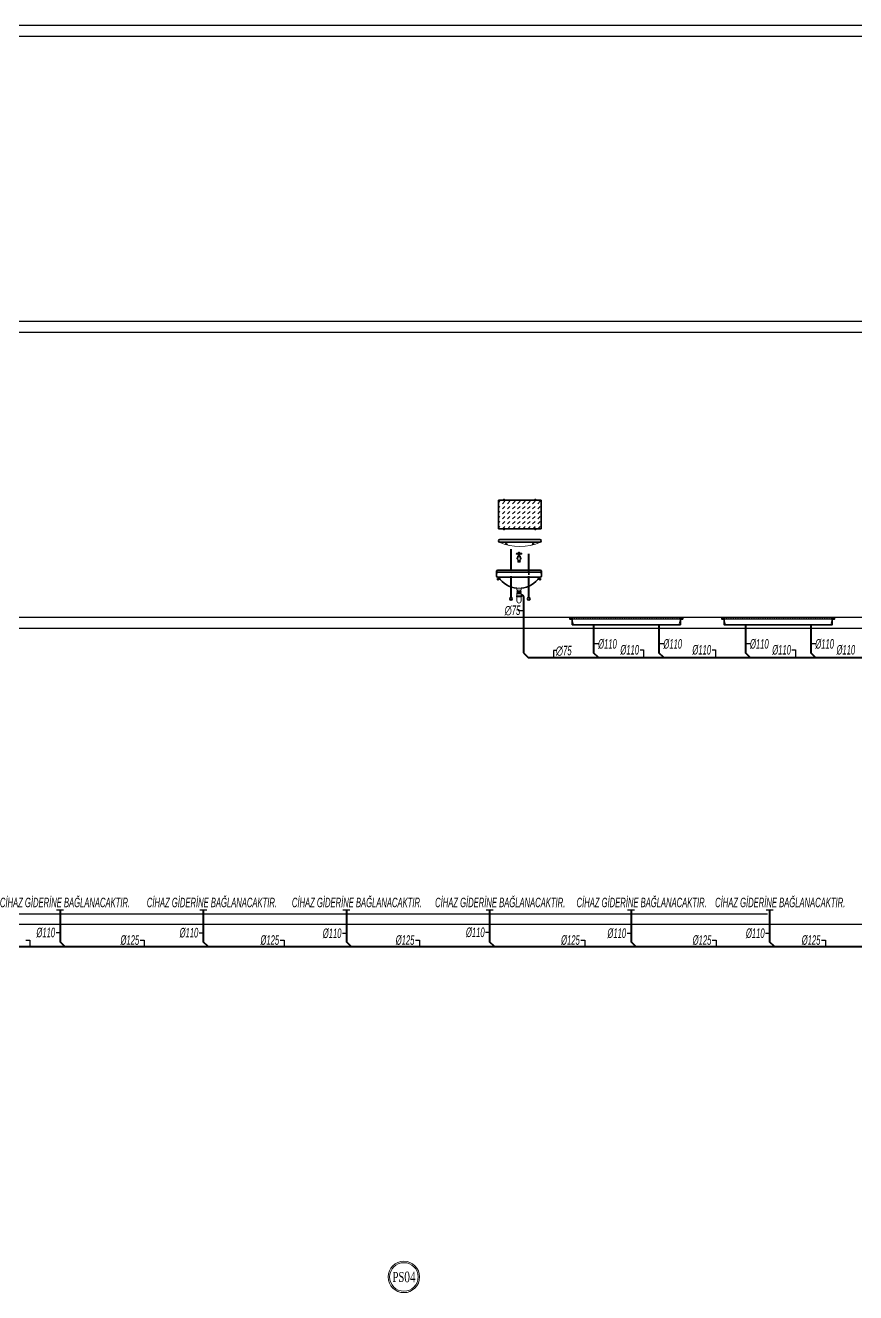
# Model space of a CAD drawing. Header units: centimetres. Extents: x 372964 to 529194, y 28783 to 59011.
# Drawn here: x 517180 to 518925, y 52690 to 55355 of the extents above; entities that cross this region are included whole.
import ezdxf
from ezdxf.enums import TextEntityAlignment as Align

# ---------------------------------------------------------------- set-up
doc = ezdxf.new("R2010")
doc.units = ezdxf.units.CM
doc.linetypes.add('SICAKSU1', pattern=[75, 60, -6, 0, -3, 0, -6])
doc.linetypes.add('SOGUKSU1', pattern=[72, 60, -6, 0, -6])
for name, color, linetype, lineweight in [('0-KRCN-SHT-02CIHAZ', 132, 'Continuous', 25), ('0-KRCN-SHT-IZGARA', 171, 'Continuous', 35), ('0-KRCN-SHT-LAVABO', 171, 'Continuous', 35), ('0-KRCN-SHT-PİSSU-BORU', 220, 'PISSU_LINE50', 40), ('0-KRCN-SHT-SICAKSU', 50, 'SICAKSU1', 40), ('0-KRCN-SHT-SOGUKSU', 141, 'SOGUKSU1', 40), ('0-KRCN-SHT-YAZI-KOLADI-PİSSU', 1, 'Continuous', 35), ('0-KRCN-SHT-YAZI-ÇAP-PİSSU', 41, 'Continuous', 30)]:
    doc.layers.add(name, color=color, linetype=linetype, lineweight=lineweight)
doc.styles.add('MUF', font='isocpeur.ttf')
doc.styles.add('YAZI', font='times.ttf')
doc.styles.add('ÇAP-2', font='ARIALNBI.TTF')
doc.linetypes.add('PISSU_LINE50', pattern='A,50,-10,["C",MUF,S=10,R=0,X=1,Y=-5],0', length=60)

# ---------------------------------------------------------------- blocks, each defined once
blk = doc.blocks.new('0-MEK-SHT-ZKLN-LAV.MUSLUKLU-60')
at = {"layer": '0-KRCN-SHT-LAVABO', "linetype": 'Continuous'}
for p, q in [((-31.1, 181), (-31.1, 141)), ((28.9, 181), (-31.1, 181)), ((28.9, 141), (28.9, 181)), ((-31.1, 141), (28.9, 141)), ((27, 126), (-29.2, 126)), ((-31.1, 124.1), (-31.1, 123.9)), ((-29.2, 122), (27, 122)), ((28.9, 123.9), (28.9, 124.1)), ((-33.8, 81), (-33.8, 75)), ((-33.8, 78), (-33.8, 75)), ((-32.3, 71.4), (-32.3, 69.6)), ((-30.8, 71.4), (-32.3, 71.4)), ((-31.8, 83), (27.2, 83)), ((27.2, 80), (-31.8, 80)), ((-31.8, 73), (27.2, 73)), ((-30.8, 69.6), (-30.8, 71.4)), ((26.3, 69.6), (26.3, 71.4)), ((26.3, 71.4), (27.7, 71.4)), ((27.7, 71.4), (27.7, 69.6)), ((29.2, 81), (29.2, 75)), ((29.2, 75), (29.2, 78)), ((-32.3, 69.6), (-30.8, 69.6)), ((27.7, 69.6), (26.3, 69.6))]:
    blk.add_line(p, q, dxfattribs=at)
at = {"layer": '0-KRCN-SHT-LAVABO', "color": 120, "linetype": 'Continuous', "lineweight": 20}
for p, q in [((-31.1, 177.5), (-29.1, 179.5)), ((-25.6, 176), (-22, 179.5)), ((-23.8, 182.5), (-23.8, 180.4)), ((-22.4, 182.5), (-23.8, 182.5)), ((-23.8, 180.4), (-22.4, 180.4)), ((-22.4, 180.4), (-22.4, 182.5)), ((-18.5, 176), (-15, 179.5)), ((-11.4, 176), (-7.9, 179.5)), ((-4.4, 176), (-0.8, 179.5)), ((2.7, 176), (6.2, 179.5)), ((9.8, 176), (13.3, 179.5)), ((16.8, 176), (20.4, 179.5)), ((20.1, 180.4), (20.1, 182.5)), ((20.1, 182.5), (21.5, 182.5)), ((21.5, 180.4), (20.1, 180.4)), ((21.5, 182.5), (21.5, 180.4)), ((23.9, 176), (27.5, 179.5)), ((-31.1, 170.4), (-29.1, 172.4)), ((-31.1, 163.3), (-29.1, 165.4)), ((-25.6, 168.9), (-22, 172.4)), ((-25.6, 161.8), (-22, 165.4)), ((-18.5, 168.9), (-15, 172.4)), ((-18.5, 161.8), (-15, 165.4)), ((-11.4, 168.9), (-7.9, 172.4)), ((-11.4, 161.8), (-7.9, 165.4)), ((-4.4, 168.9), (-0.8, 172.4)), ((-4.4, 161.8), (-0.8, 165.4)), ((2.7, 168.9), (6.2, 172.4)), ((2.7, 161.8), (6.2, 165.4)), ((9.8, 168.9), (13.3, 172.4)), ((9.8, 161.8), (13.3, 165.4)), ((16.8, 168.9), (20.4, 172.4)), ((16.8, 161.8), (20.4, 165.4)), ((23.9, 168.9), (27.5, 172.4)), ((23.9, 161.8), (27.5, 165.4)), ((-31.1, 156.3), (-29.1, 158.3)), ((-31.1, 149.2), (-29.1, 151.2)), ((-31.1, 142.1), (-29.1, 144.1)), ((-25.6, 154.8), (-22, 158.3)), ((-25.6, 147.7), (-22, 151.2)), ((-25.2, 141), (-22, 144.1)), ((-18.5, 154.8), (-15, 158.3)), ((-18.5, 147.7), (-15, 151.2)), ((-18.1, 141), (-15, 144.1)), ((-11.4, 154.8), (-7.9, 158.3)), ((-11.4, 147.7), (-7.9, 151.2)), ((-11, 141), (-7.9, 144.1)), ((-4.4, 154.8), (-0.8, 158.3)), ((-4.4, 147.7), (-0.8, 151.2)), ((-4, 141), (-0.8, 144.1)), ((2.7, 154.8), (6.2, 158.3)), ((2.7, 147.7), (6.2, 151.2)), ((3.1, 141), (6.2, 144.1)), ((9.8, 154.8), (13.3, 158.3)), ((9.8, 147.7), (13.3, 151.2)), ((10.2, 141), (13.3, 144.1)), ((16.8, 154.8), (20.4, 158.3)), ((16.8, 147.7), (20.4, 151.2)), ((17.2, 141), (20.4, 144.1)), ((23.9, 154.8), (27.5, 158.3)), ((23.9, 147.7), (27.5, 151.2)), ((24.3, 141), (27.5, 144.1)), ((-23.8, 139.5), (-23.8, 141.6)), ((-23.8, 141.6), (-22.4, 141.6)), ((-22.4, 139.5), (-23.8, 139.5)), ((-22.4, 141.6), (-22.4, 139.5)), ((21.5, 141.6), (20.1, 141.6)), ((20.1, 141.6), (20.1, 139.5)), ((20.1, 139.5), (21.5, 139.5)), ((21.5, 139.5), (21.5, 141.6)), ((-3.7, 106), (-3.7, 106.8)), ((-3.5, 107.4), (-3.3, 107.4)), ((-3.3, 107.7), (-3.1, 107.7)), ((-3.3, 107.4), (-2.1, 107.4)), ((-1.4, 107.7), (-3.1, 107.7)), ((-1.9, 108), (-2.6, 108)), ((-2.6, 108), (-2.6, 108)), ((-1.2, 107.4), (-2.1, 107.4)), ((-1.9, 108), (-1.9, 108)), ((-1.2, 107.7), (-1.4, 107.7)), ((-1.1, 107.4), (-1.2, 107.4)), ((-0.8, 106), (-0.8, 106.8)), ((-4.3, 102.2), (-5.3, 99.2)), ((-5.1, 98.7), (-3.8, 97.8)), ((-3.8, 94.1), (-4.1, 96.2)), ((-0.4, 96.2), (-4.1, 96.2)), ((-3.9, 94.6), (-0.6, 94.6)), ((-0.7, 102.6), (-3.8, 102.6)), ((-3.8, 96.2), (-3.8, 100)), ((-3.8, 96.8), (-0.7, 96.8)), ((-3.8, 94.1), (-0.7, 94.1)), ((-3.7, 106), (-3.7, 105.3)), ((-3.3, 103.6), (-3.6, 103.4)), ((-3.6, 103.4), (-3.6, 103.2)), ((-0.9, 103.2), (-3.6, 103.2)), ((-3.5, 104.7), (-3.1, 104.7)), ((-1.2, 103.6), (-3.3, 103.6)), ((-3.1, 104.7), (-1.4, 104.7)), ((-3.1, 104.7), (-3.1, 103.6)), ((-1.1, 104.7), (-1.4, 104.7)), ((-1.4, 104.7), (-1.4, 103.6)), ((-1.2, 103.6), (-0.9, 103.4)), ((-0.9, 103.4), (-0.9, 103.2)), ((-0.8, 106), (-0.8, 105.3)), ((-0.7, 96.2), (-0.7, 100)), ((-0.7, 97.8), (0.6, 98.7)), ((-0.7, 94.1), (-0.4, 96.2)), ((0.8, 99.2), (-0.2, 102.2)), ((-5.3, 55.3), (-5.3, 57.9)), ((0.2, 54.8), (-4.8, 54.8)), ((-4.3, 54.8), (-4.3, 53.2)), ((-0.3, 54.8), (-0.3, 53.2)), ((0.7, 57.9), (0.7, 55.3)), ((-5.8, 46.3), (-5.8, 46.1)), ((-5.3, 49.3), (-5.3, 46.8)), ((0.7, 46.8), (-5.3, 46.8)), ((-5.3, 45.6), (0.7, 45.6)), ((-5.3, 45.6), (-5.3, 39.8)), ((-5.2, 52.7), (-5.2, 52.5)), ((-5.2, 50.5), (-5.2, 50.3)), ((0.2, 49.8), (-4.8, 49.8)), ((0.2, 53.2), (-4.7, 53.2)), ((-4.7, 52), (0.2, 52)), ((0.2, 51), (-4.7, 51)), ((-4.7, 49.8), (0.2, 49.8)), ((-4.3, 52), (-4.3, 51)), ((-2.3, 36.8), (-2.3, 36.8)), ((-0.3, 52), (-0.3, 51)), ((0.7, 52.5), (0.7, 52.7)), ((0.7, 50.3), (0.7, 50.5)), ((0.7, 46.8), (0.7, 49.3)), ((0.7, 39.8), (0.7, 45.6)), ((1.2, 46.1), (1.2, 46.3))]:
    blk.add_line(p, q, dxfattribs=at)
for centre in [(-19.9, 119.3), (17.6, 119.3)]:
    blk.add_circle(centre, 0.409, dxfattribs=at)
at = {"layer": '0-KRCN-SHT-LAVABO', "linetype": 'Continuous'}
for centre in [(-13.5, 42.9), (11.3, 42.9)]:
    blk.add_circle(centre, 1.84, dxfattribs=at)
for centre, radius, start, end in [((-29.2, 124.1), 1.9, 90, 180), ((27, 124.1), 1.9, 0, 90), ((-29.2, 123.9), 1.9, 180, 270), ((27, 123.9), 1.9, 270, 0), ((-31.8, 81), 2, 90, 180), ((-31.8, 78), 2, 90, 180), ((-31.8, 75), 2, 180, 270), ((-2.3, 92), 34.3, 213.6941, 264.9756), ((-2.3, 92), 34.3, 275.0244, 326.3059), ((27.2, 81), 2, 0, 90), ((27.2, 78), 2, 0, 90), ((27.2, 75), 2, 270, 0)]:
    blk.add_arc(centre, radius, start, end, dxfattribs=at)
at = {"layer": '0-KRCN-SHT-LAVABO', "color": 120, "linetype": 'Continuous', "lineweight": 20}
for centre, radius, start, end in [((-1.1, 188.2), 72.1, 246.4775, 293.4812), ((-20.1, 118.8), 1.62, 339.8952, 169.616), ((-5.3, 106), 0.843, 54.2766, 180), ((-4.3, 107.6), 0.963, 239.9637, 304.3026), ((-1.4, 106), 2.41, 146.633, 162.6726), ((-3.3, 107.5), 0.15, 90, 270), ((-2.3, 106.8), 1.26, 106.6015, 134.4153), ((-2.3, 106), 0.843, 0, 180), ((-2.3, 106), 2.05, 90, 100.1642), ((-2.3, 106), 2.05, 79.8358, 90), ((-2.3, 106.8), 1.26, 45.5847, 73.3985), ((-1.2, 107.5), 0.15, 270, 90), ((-3.1, 106), 2.41, 17.4576, 33.367), ((-0.2, 107.6), 0.963, 235.6974, 300.0363), ((0.8, 106), 0.843, 0, 125.7234), ((17.7, 118.8), 1.62, 10.384, 200.1048), ((-5.3, 106), 0.843, 180, 305.7234), ((-4.8, 99.1), 0.5, 162, 234), ((-4.3, 104.5), 0.963, 55.6974, 122.8475), ((-3.8, 102.1), 0.5, 90, 162), ((-3.1, 102.6), 0.781, 131.2718, 180.0396), ((-2.3, 100), 1.54, 0, 180), ((-1.4, 106), 2.41, 197.4576, 213.367), ((-3.6, 103.1), 0.12, 90, 131.2718), ((-2.3, 106), 0.843, 180, 0), ((-3.1, 106), 2.41, 326.633, 342.5424), ((-0.9, 103.1), 0.12, 48.7282, 90), ((-1.4, 102.6), 0.781, 359.9604, 48.7282), ((-0.2, 104.5), 0.963, 59.9637, 124.3026), ((-0.7, 102.1), 0.5, 18, 90), ((0.8, 106), 0.843, 234.2766, 0), ((0.3, 99.1), 0.5, 306, 18), ((-4.8, 55.3), 0.5, 180, 270), ((-2.3, 92), 34.3, 266.6528, 273.3472), ((0.2, 55.3), 0.5, 270, 0), ((-5.3, 46.3), 0.5, 90, 180), ((-5.3, 46.1), 0.5, 180, 270), ((-4.8, 49.3), 0.5, 90, 180), ((-2.3, 39.8), 3, 180, 270), ((-4.7, 52.7), 0.5, 90, 180), ((-4.7, 52.5), 0.5, 180, 270), ((-4.7, 50.5), 0.5, 90, 180), ((-4.7, 50.3), 0.5, 180, 270), ((-2.3, 39.8), 3, 270, 0), ((0.2, 52.7), 0.5, 0, 90), ((0.2, 52.5), 0.5, 270, 0), ((0.2, 50.5), 0.5, 0, 90), ((0.2, 50.3), 0.5, 270, 0), ((0.2, 49.3), 0.5, 0, 90), ((0.7, 46.3), 0.5, 0, 90), ((0.7, 46.1), 0.5, 270, 0)]:
    blk.add_arc(centre, radius, start, end, dxfattribs=at)
at = {"layer": '0-KRCN-SHT-PİSSU-BORU', "ltscale": 0.5}
blk.add_line((0.7, 48.2), (2, 48.2), dxfattribs=at)
blk.add_arc((2, 46.2), 2, 0, 90, dxfattribs=at)
at = {"layer": '0-KRCN-SHT-SICAKSU', "ltscale": 0.5}
blk.add_line((-13.5, 44.7), (-13.5, 114), dxfattribs=at)
at = {"layer": '0-KRCN-SHT-SOGUKSU', "ltscale": 0.5}
blk.add_line((11.3, 44.7), (11.3, 106), dxfattribs=at)
blk = doc.blocks.new('A$C354C280E')
at = {"layer": '0-KRCN-SHT-YAZI-KOLADI-PİSSU', "color": 6, "lineweight": 20}
for radius in [22, 20]:
    blk.add_circle((0, 0), radius, dxfattribs=at)
at = {"layer": '0-KRCN-SHT-YAZI-KOLADI-PİSSU', "color": 6, "style": 'YAZI', "width": 0.7}
blk.add_text('PS', height=14, rotation=360, dxfattribs=at).set_placement((0.6, 0), align=Align.MIDDLE_RIGHT)
blk.add_attdef('99', text='', height=14, rotation=360, dxfattribs=at).set_placement((0.6, 0), align=Align.MIDDLE_LEFT)

msp = doc.modelspace()

# ---------------------------------------------------------------- hatches: boundary and pattern name
at = {"layer": '0-KRCN-SHT-IZGARA', "lineweight": 20}
h = msp.add_hatch(dxfattribs=at)
h.set_pattern_fill('ANSI31', color=120, scale=29.946276, angle=135, style=0)
h.set_pattern_definition([(90, (522186.2928, 54971.087), (3.7432845, 7e-16), [])])
h.paths.add_polyline_path([(518329.463, 54106.426), (518324.472, 54106.426), (518324.472, 54109.611), (518561.823, 54109.611), (518561.823, 54106.426), (518419.481, 54106.426)])
h = msp.add_hatch(dxfattribs=at)
h.set_pattern_fill('ANSI31', color=120, scale=29.946276, angle=135, style=0)
h.set_pattern_definition([(90, (522505.4795, 54971.087), (3.7432845, 7e-16), [])])
h.paths.add_polyline_path([(518648.65, 54106.426), (518643.659, 54106.426), (518643.659, 54109.611), (518881.01, 54109.611), (518881.01, 54106.426), (518738.668, 54106.426)])

# ---------------------------------------------------------------- linework, layer by layer
at = {"layer": '0-KRCN-SHT-02CIHAZ', "color": 8}
for p, q in [((526797.687, 55354.611), (503312.649, 55354.611)), ((503312.649, 55332.111), (526797.687, 55332.111)), ((526797.687, 54732.111), (503312.649, 54732.111)), ((503312.649, 54709.611), (526797.687, 54709.611)), ((503312.649, 54087.111), (526797.687, 54087.111)), ((526797.687, 54109.611), (516666.616, 54109.611)), ((503312.649, 53487.111), (518739.635, 53487.111)), ((526797.687, 53464.611), (503312.649, 53464.611))]:
    msp.add_line(p, q, dxfattribs=at)
at = {"layer": '0-KRCN-SHT-IZGARA'}
for p, q in [((518324.472, 54109.611), (518561.823, 54109.611)), ((518643.659, 54109.611), (518881.01, 54109.611))]:
    msp.add_line(p, q, dxfattribs=at)
at = {"layer": '0-KRCN-SHT-IZGARA', "color": 120, "lineweight": 20}
for p, q in [((518556.832, 54106.426), (518329.463, 54106.426)), ((518331.652, 54096.762), (518329.463, 54106.426)), ((518556.832, 54106.426), (518554.534, 54096.794)), ((518876.019, 54106.426), (518648.65, 54106.426)), ((518650.838, 54096.762), (518648.65, 54106.426)), ((518876.019, 54106.426), (518873.721, 54096.794))]:
    msp.add_line(p, q, dxfattribs=at)
at = {"layer": '0-KRCN-SHT-IZGARA'}
for points in [[(518561.823, 54109.611), (518561.823, 54106.426), (518556.832, 54106.426), (518556.832, 54094.543), (518329.463, 54094.543), (518329.463, 54106.426), (518324.472, 54106.426), (518324.472, 54109.611)], [(518881.01, 54109.611), (518881.01, 54106.426), (518876.019, 54106.426), (518876.019, 54094.543), (518648.65, 54094.543), (518648.65, 54106.426), (518643.659, 54106.426), (518643.659, 54109.611)]]:
    msp.add_lwpolyline(points, dxfattribs=at)
at = {"layer": '0-KRCN-SHT-PİSSU-BORU'}
for p, q in [((518227.219, 54154.169), (518227.219, 54035.542)), ((518374.472, 54094.543), (518374.472, 54035.542)), ((518511.823, 54094.543), (518511.823, 54035.542)), ((518693.659, 54094.543), (518693.659, 54035.542)), ((518831.01, 54094.543), (518831.01, 54035.542)), ((518227.219, 54035.542), (518237.219, 54025.542)), ((518384.472, 54025.542), (518374.472, 54035.542)), ((518521.823, 54025.542), (518511.823, 54035.542)), ((518703.659, 54025.542), (518693.659, 54035.542)), ((518841.01, 54025.542), (518831.01, 54035.542)), ((518237.219, 54025.542), (519512.017, 54025.542)), ((517253.327, 53495.484), (517253.327, 53428.042)), ((517554.187, 53495.484), (517554.187, 53428.042)), ((517855.046, 53495.484), (517855.046, 53428.042)), ((518155.906, 53495.484), (518155.906, 53428.042)), ((518453.231, 53495.484), (518453.231, 53428.042)), ((518744.265, 53495.484), (518744.265, 53428.042)), ((517084.964, 53418.042), (521164.318, 53418.042)), ((517263.327, 53418.042), (517253.327, 53428.042)), ((517564.187, 53418.042), (517554.187, 53428.042)), ((517865.046, 53418.042), (517855.046, 53428.042)), ((518165.906, 53418.042), (518155.906, 53428.042)), ((518463.231, 53418.042), (518453.231, 53428.042)), ((518754.265, 53418.042), (518744.265, 53428.042))]:
    msp.add_line(p, q, dxfattribs=at)
at = {"layer": '0-KRCN-SHT-YAZI-ÇAP-PİSSU', "linetype": 'Continuous'}
for p, q in [((518216.128, 54124.37), (518227.219, 54124.37)), ((518297.425, 54040.158), (518290.129, 54040.158)), ((518290.129, 54040.158), (518290.129, 54025.542)), ((518384.472, 54054.256), (518374.472, 54054.256)), ((518472, 54041.548), (518479.312, 54041.548)), ((518479.312, 54041.548), (518479.312, 54025.542)), ((518521.823, 54054.256), (518511.823, 54054.256)), ((518623.321, 54041.548), (518630.632, 54041.548)), ((518630.632, 54041.548), (518630.632, 54025.542)), ((518703.659, 54054.256), (518693.659, 54054.256)), ((518791.187, 54041.548), (518798.499, 54041.548)), ((518798.499, 54041.548), (518798.499, 54025.542)), ((518841.01, 54054.256), (518831.01, 54054.256)), ((517245.827, 53495.484), (517260.827, 53495.484)), ((517546.687, 53495.484), (517561.687, 53495.484)), ((517847.546, 53495.484), (517862.546, 53495.484)), ((518148.406, 53495.484), (518163.406, 53495.484)), ((518445.731, 53495.484), (518460.731, 53495.484)), ((518736.765, 53495.484), (518751.765, 53495.484)), ((517244.89, 53447.526), (517253.327, 53447.526)), ((517545.749, 53447.12), (517554.187, 53447.12)), ((517846.609, 53445.814), (517855.046, 53445.814)), ((518147.468, 53447.894), (518155.906, 53447.894)), ((518444.793, 53446.082), (518453.231, 53446.082)), ((518735.827, 53446.082), (518744.265, 53446.082)), ((517181.351, 53431.676), (517189.788, 53431.676)), ((517189.788, 53431.676), (517189.788, 53418.042)), ((517421.526, 53431.676), (517429.964, 53431.676)), ((517429.964, 53431.676), (517429.964, 53418.042)), ((517715.647, 53431.676), (517724.085, 53431.676)), ((517724.085, 53431.676), (517724.085, 53418.042)), ((517999.96, 53431.676), (518008.397, 53431.676)), ((518008.397, 53431.676), (518008.397, 53418.042)), ((518347.423, 53431.676), (518355.861, 53431.676)), ((518355.861, 53431.676), (518355.861, 53418.042)), ((518623.912, 53431.676), (518632.35, 53431.676)), ((518632.35, 53431.676), (518632.35, 53418.042)), ((518853.126, 53431.676), (518861.564, 53431.676)), ((518861.564, 53431.676), (518861.564, 53418.042))]:
    msp.add_line(p, q, dxfattribs=at)

# ---------------------------------------------------------------- block references
at = {"layer": '0-KRCN-SHT-LAVABO', "xscale": 1.5, "yscale": 1.5, "zscale": 1.5}
msp.add_blockref('0-MEK-SHT-ZKLN-LAV.MUSLUKLU-60', (518221.145, 54084.799), dxfattribs=at)
at = {"layer": '0-KRCN-SHT-YAZI-KOLADI-PİSSU', "color": 6, "lineweight": 20}
ref = msp.add_blockref('A$C354C280E', (517975.794, 52723.377), dxfattribs=dict(at, xscale=1.5, yscale=1.5, zscale=1.5))
ref.add_attrib('99', '04', dxfattribs={"color": 6, "height": 22.5, "style": 'YAZI', "width": 0.7}).set_placement((517976.698, 52723.377), align=Align.MIDDLE_LEFT)

# ---------------------------------------------------------------- texts
at = {"layer": '0-KRCN-SHT-YAZI-ÇAP-PİSSU', "linetype": 'Continuous', "style": 'ÇAP-2', "width": 0.7}
for s, p in [('∅75', (518187.383, 54115.028)), ('CİHAZ GİDERİNE BAĞLANACAKTIR. ', (517126.951, 53500.663)), ('CİHAZ GİDERİNE BAĞLANACAKTIR. ', (517435.631, 53500.663)), ('CİHAZ GİDERİNE BAĞLANACAKTIR. ', (517740.536, 53500.663)), ('CİHAZ GİDERİNE BAĞLANACAKTIR. ', (518041.395, 53500.663)), ('CİHAZ GİDERİNE BAĞLANACAKTIR. ', (518338.72, 53500.663)), ('CİHAZ GİDERİNE BAĞLANACAKTIR. ', (518629.754, 53500.663))]:
    msp.add_text(s, height=20, dxfattribs=at).set_placement(p)
for s, p in [('%%C110', (518423.187, 54054.256)), ('%%C110', (518560.381, 54054.256)), ('%%C110', (518742.373, 54054.256)), ('%%C110', (518879.568, 54054.256)), ('∅75', (518328.161, 54040.204)), ('%%C110', (518469.976, 54041.896)), ('%%C110', (518621.296, 54041.896)), ('%%C110', (518789.162, 54041.896)), ('%%C110', (518924.162, 54041.896)), ('%%C110', (517242.895, 53447.572)), ('%%C110', (517543.754, 53447.166)), ('%%C110', (517844.613, 53445.86)), ('%%C110', (518145.473, 53447.94)), ('%%C110', (518442.798, 53446.128)), ('%%C110', (518733.832, 53446.128)), ('%%C125', (517419.531, 53431.722)), ('%%C125', (517713.652, 53431.722)), ('%%C125', (517997.964, 53431.722)), ('%%C125', (518345.428, 53431.722)), ('%%C125', (518621.917, 53431.722)), ('%%C125', (518851.131, 53431.722))]:
    msp.add_text(s, height=20, dxfattribs=at).set_placement(p, align=Align.MIDDLE_RIGHT)

doc.saveas('drawing.dxf')
